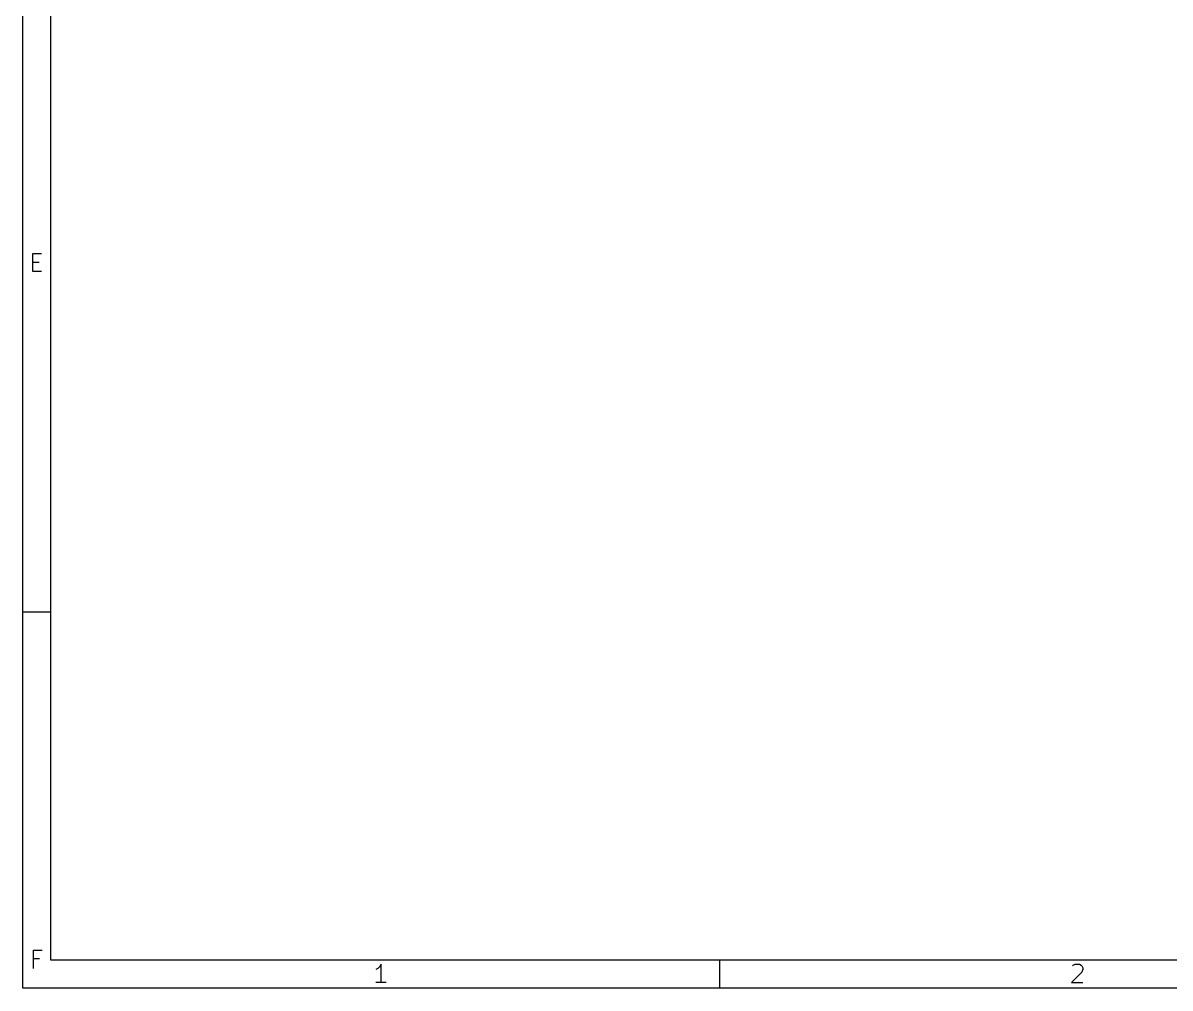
# Model space of a CAD drawing. Extents: x -0.4 to 16.1, y -11.3 to -0.4.
# Drawn here: x 0.394 to 3.636, y -11.299 to -8.573 of the extents above; entities that cross this region are included whole.
import ezdxf

# ---------------------------------------------------------------- set-up
doc = ezdxf.new("R2010")
doc.units = 0
doc.header["$MEASUREMENT"] = 0
doc.layers.add('RED2', color=1, linetype='CONTINUOUS')

msp = doc.modelspace()

# ---------------------------------------------------------------- linework, layer by layer
at = {"layer": 'RED2', "linetype": 'CONTINUOUS'}
for p, q in [((0.3937, -11.2993), (0.3937, -0.3937)), ((0.4724, -11.2206), (0.4724, -0.4724)), ((0.4221, -9.2753), (0.4221, -9.2242)), ((0.4221, -9.2242), (0.4465, -9.2242)), ((0.4221, -9.2485), (0.4392, -9.2485)), ((0.4465, -9.2753), (0.4221, -9.2753)), ((0.3937, -10.2362), (0.4724, -10.2362)), ((0.4233, -11.2438), (0.4233, -11.1927)), ((0.4233, -11.1927), (0.4477, -11.1927)), ((0.4404, -11.217), (0.4233, -11.217)), ((16.0626, -11.2206), (0.4724, -11.2206)), ((1.3965, -11.2443), (1.3916, -11.2467)), ((1.4013, -11.2394), (1.3965, -11.2443)), ((1.4062, -11.2321), (1.4013, -11.2394)), ((1.4062, -11.2833), (1.4062, -11.2321)), ((2.3622, -11.2206), (2.3622, -11.2993)), ((3.3601, -11.237), (3.3625, -11.2346)), ((3.3625, -11.2346), (3.3674, -11.2321)), ((3.3674, -11.2321), (3.3796, -11.2321)), ((3.3796, -11.2321), (3.3845, -11.2346)), ((3.3845, -11.2346), (3.3869, -11.237)), ((3.3869, -11.237), (3.3893, -11.2419)), ((3.3893, -11.2467), (3.3869, -11.2541)), ((3.3893, -11.2419), (3.3893, -11.2467)), ((1.4208, -11.2833), (1.3916, -11.2833)), ((3.3869, -11.2541), (3.3576, -11.2833)), ((3.3576, -11.2833), (3.3893, -11.2833)), ((16.1413, -11.2993), (0.3937, -11.2993))]:
    msp.add_line(p, q, dxfattribs=at)

doc.saveas('drawing.dxf')
